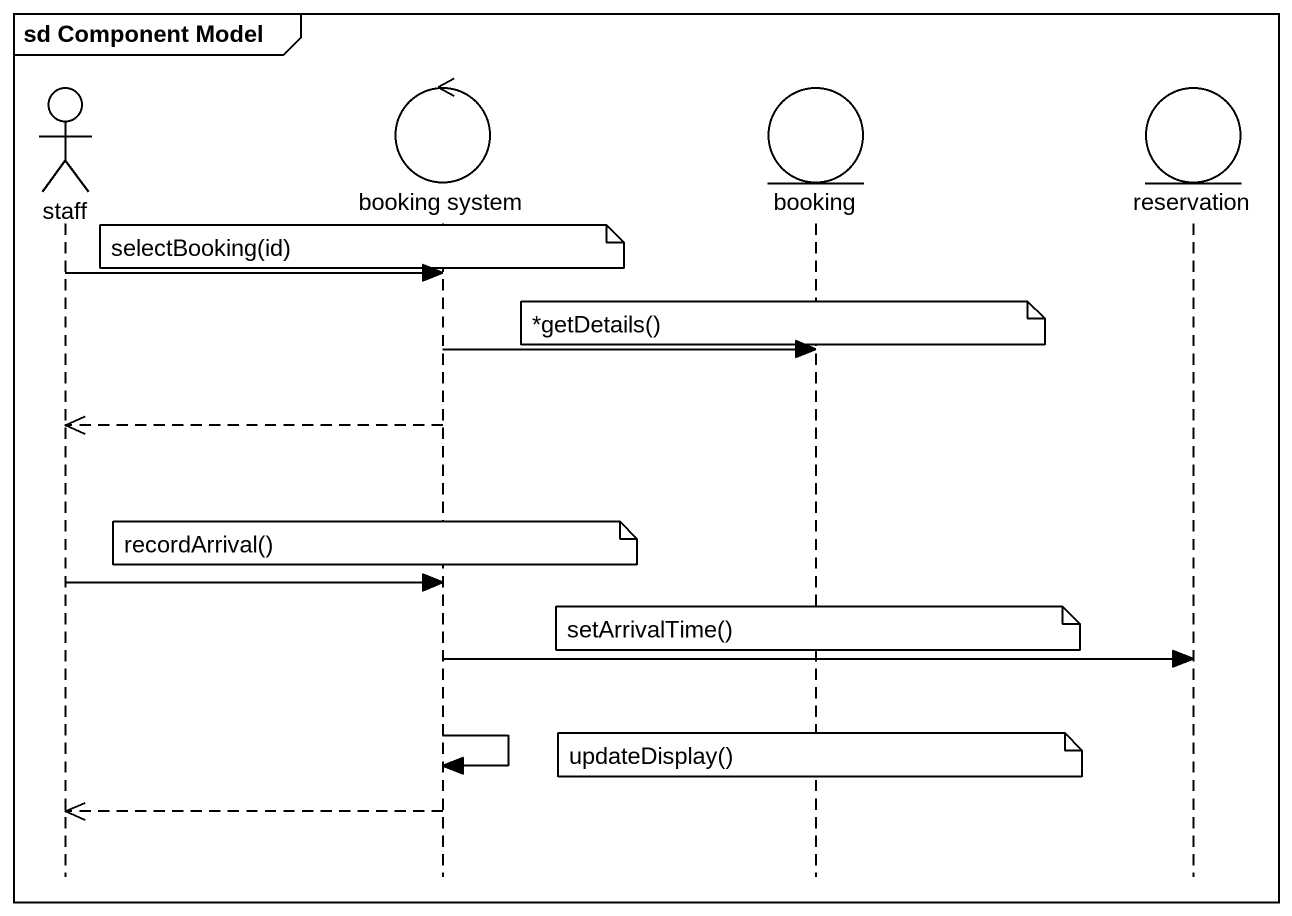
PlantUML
@startuml
mainframe sd Component Model
hide footbox
actor staff
control "booking system" as booking_system
entity booking
entity reservation

note over booking_system : selectBooking(id)
staff -> booking_system
note over booking : *getDetails()
booking_system -> booking
booking_system -->> staff
note over booking_system : recordArrival()
staff -> booking_system
note over booking : setArrivalTime()
booking_system -> reservation
booking_system -> booking_system
note over booking : updateDisplay()
booking_system -->> staff
@enduml
